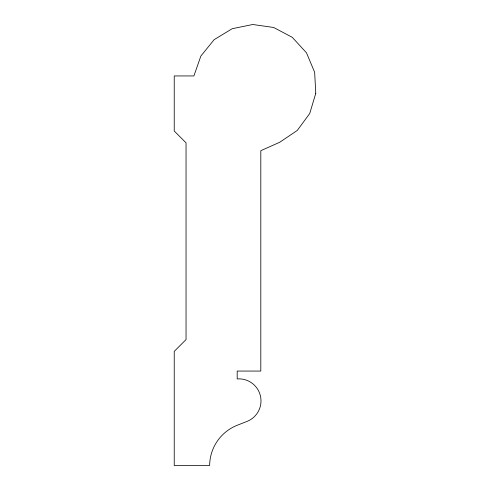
<?xml version="1.0" encoding="UTF-8"?>
<svg xmlns="http://www.w3.org/2000/svg" width="490" height="490" viewBox="0 0 490 490"><rect width="100%" height="100%" fill="white"/><g stroke="black" fill="none" stroke-linecap="round" stroke-linejoin="round"><path stroke-width="0.73" d="M315.768 93.351L309.717 113.539L297.216 130.499L279.729 142.259L260.803 150.7L260.803 371.059L237.191 371.059L237.191 378.929A22.044 22.044 0 0 1 247.021 421.418L237.307 425.234A43.616 43.616 0 0 0 209.647 465.5L174.232 465.5L174.232 351.385L186.041 339.582L186.041 142.829L174.232 131.026L174.232 75.938L193.911 75.938L200.869 56.05L214.136 39.672L232.144 28.726L252.791 24.5L273.653 27.483L292.285 37.326L306.507 52.871L314.654 72.306L315.768 93.351"/></g></svg>
